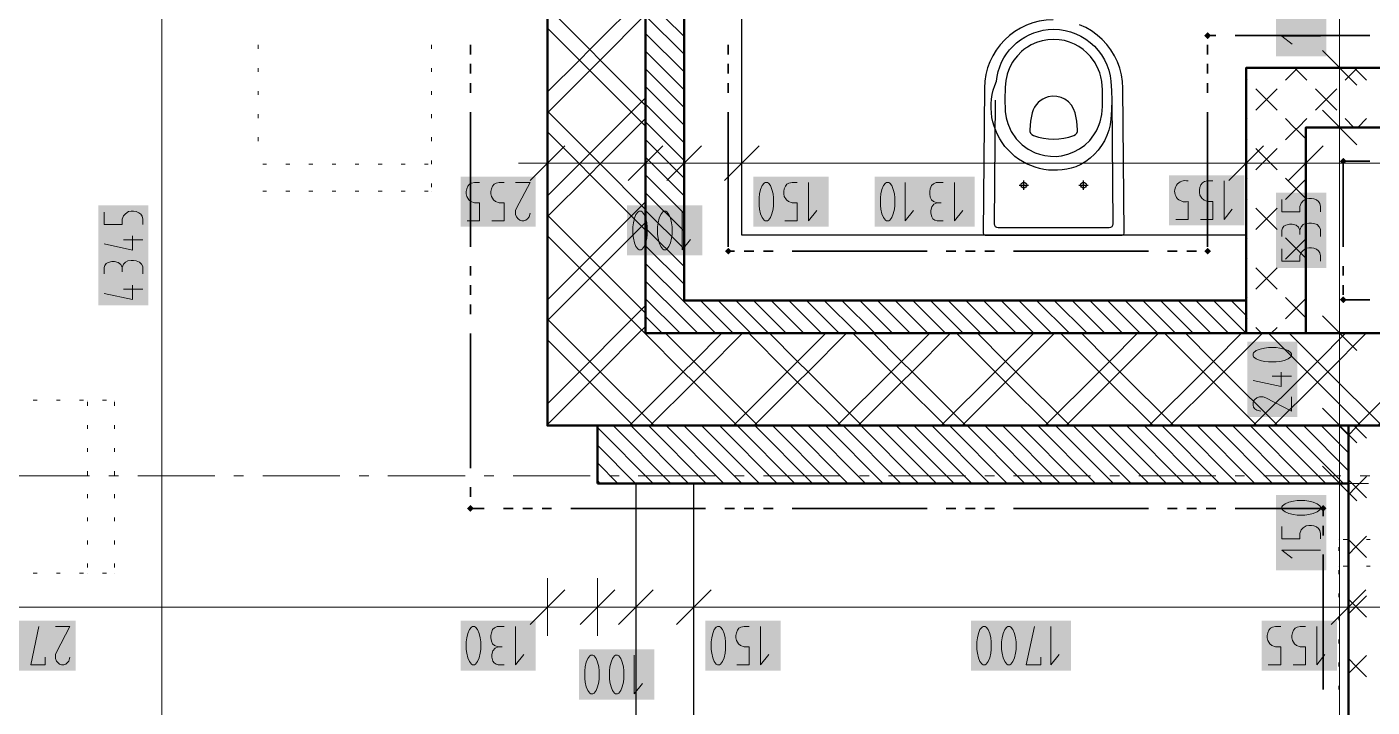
# Model space of a CAD drawing. Header units: millimetres. Extents: x 0 to 594, y 0 to 420.
# Drawn here: x 83.68 to 119.49, y 238.92 to 257.04 of the extents above; entities that cross this region are included whole.
import ezdxf

# ---------------------------------------------------------------- set-up
doc = ezdxf.new("R2010")
doc.units = ezdxf.units.MM
doc.header["$LTSCALE"] = 8
for name, color, linetype in [('PDF_Instalacni prizdivka do 1m', 7, 'Continuous'), ('PDF_Koty delkove', 7, 'Continuous'), ('PDF_Nabytek', 7, 'Continuous'), ('PDF_Osy hlavni', 7, 'Continuous'), ('PDF_Pozarni useky', 7, 'Continuous'), ('PDF_Pricky CP', 7, 'Continuous'), ('PDF_Pricky sadrokarton', 7, 'Continuous'), ('PDF_Sanita', 7, 'Continuous'), ('PDF_Steny akusticke', 7, 'Continuous')]:
    doc.layers.add(name, color=color, linetype=linetype)

msp = doc.modelspace()

# ---------------------------------------------------------------- linework, layer by layer
at = {"layer": 'PDF_Instalacni prizdivka do 1m', "lineweight": 25}
for points in [[(102.712, 251.49), (102.712, 274.501), (101.175, 274.501), (101.175, 251.49)], [(101.175, 251.49), (101.175, 249.747), (116.14, 249.747), (116.14, 251.49), (102.712, 251.49)]]:
    msp.add_lwpolyline(points, dxfattribs=at)
msp.add_lwpolyline([(99.893, 244.878), (99.893, 221.662), (101.431, 221.662), (101.431, 244.878)], close=True, dxfattribs=at)
at = {"layer": 'PDF_Koty delkove', "lineweight": 18}
for points in [[(87.275, 149.093), (87.275, 159.435), (87.275, 191.374), (87.275, 192.86), (87.275, 204.494), (87.275, 205.621), (87.275, 227.197), (87.275, 228.684), (87.275, 273.219), (87.275, 275.833), (87.275, 277.217), (87.275, 346.455), (87.275, 350.35)], [(118.628, 221.662), (118.628, 244.878), (118.628, 246.416), (118.628, 248.876), (118.628, 254.36), (118.628, 255.948), (118.628, 274.501)], [(118.116, 256.793), (117.091, 256.793)], [(117.091, 256.793), (117.363, 256.575)], [(119.089, 255.487), (118.167, 256.41)], [(119.397, 255.948), (118.628, 255.948), (117.859, 255.948)], [(119.089, 253.898), (118.167, 254.821)], [(119.397, 254.36), (118.628, 254.36), (117.859, 254.36)], [(97.536, 254.176), (97.536, 253.408), (97.536, 252.639)], [(100.15, 254.176), (100.15, 253.408), (100.15, 252.639)], [(101.175, 254.176), (101.175, 253.408), (101.175, 252.639)], [(102.712, 254.176), (102.712, 253.408), (102.712, 252.639)], [(116.14, 254.176), (116.14, 253.408), (116.14, 252.639)], [(117.728, 254.176), (117.728, 253.408), (117.728, 252.639)], [(97.997, 253.869), (97.075, 252.946)], [(100.611, 253.869), (99.688, 252.946)], [(101.636, 253.869), (100.713, 252.946)], [(103.173, 253.869), (102.251, 252.946)], [(116.601, 253.869), (115.678, 252.946)], [(118.189, 253.869), (117.267, 252.946)], [(97.536, 253.408), (96.767, 253.408)], [(105.758, 253.408), (102.712, 253.408), (101.175, 253.408), (100.15, 253.408), (97.536, 253.408)], [(128.183, 253.408), (125.979, 253.408), (125.101, 253.408), (119.779, 253.408), (117.728, 253.408), (116.14, 253.408), (115.431, 253.408), (114.576, 253.408), (111.642, 253.408), (105.758, 253.408)], [(95.404, 251.87), (95.733, 251.87), (95.733, 252.348), (95.596, 252.348), (95.5, 252.383), (95.445, 252.434), (95.391, 252.519), (95.377, 252.587), (95.377, 252.655), (95.391, 252.724), (95.418, 252.792), (95.459, 252.843), (95.513, 252.878), (95.596, 252.895), (95.733, 252.895)], [(96.061, 251.87), (96.39, 251.87), (96.39, 252.348), (96.253, 252.348), (96.157, 252.383), (96.102, 252.434), (96.048, 252.519), (96.034, 252.587), (96.034, 252.655), (96.048, 252.724), (96.075, 252.792), (96.116, 252.843), (96.17, 252.878), (96.253, 252.895), (96.39, 252.895)], [(96.691, 252.895), (97.075, 252.895), (96.718, 252.212), (96.691, 252.143), (96.691, 252.04), (96.718, 251.973), (96.759, 251.922), (96.8, 251.887), (96.855, 251.87), (96.91, 251.87), (96.965, 251.887), (97.006, 251.922), (97.047, 251.973), (97.075, 252.074)], [(103.857, 251.87), (104.186, 251.87), (104.186, 252.348), (104.049, 252.348), (103.953, 252.383), (103.898, 252.434), (103.844, 252.519), (103.83, 252.587), (103.83, 252.655), (103.844, 252.724), (103.871, 252.792), (103.912, 252.843), (103.967, 252.878), (104.049, 252.895), (104.186, 252.895)], [(104.487, 252.895), (104.487, 251.87), (104.706, 252.143)], [(106.773, 252.587), (106.745, 252.707), (106.704, 252.809), (106.65, 252.878), (106.622, 252.895), (106.568, 252.895), (106.54, 252.878), (106.485, 252.809), (106.444, 252.707), (106.417, 252.587), (106.403, 252.484)], [(107.06, 252.895), (107.06, 251.87), (107.279, 252.143)], [(108.073, 252.895), (107.882, 252.895), (107.814, 252.86), (107.759, 252.809), (107.731, 252.724), (107.717, 252.655), (107.717, 252.587), (107.731, 252.502), (107.759, 252.434), (107.814, 252.383), (107.909, 252.348)], [(108.375, 252.895), (108.375, 251.87), (108.593, 252.143)], [(114.922, 251.907), (115.251, 251.907), (115.251, 252.384), (115.113, 252.384), (115.018, 252.419), (114.963, 252.47), (114.909, 252.555), (114.895, 252.623), (114.895, 252.692), (114.909, 252.76), (114.936, 252.828), (114.977, 252.879), (115.031, 252.914), (115.113, 252.932), (115.251, 252.932)], [(115.552, 252.932), (115.552, 251.907), (115.77, 252.179)], [(106.403, 252.484), (106.403, 252.279), (106.417, 252.178), (106.444, 252.058), (106.485, 251.955), (106.54, 251.887), (106.568, 251.87), (106.622, 251.87), (106.65, 251.887), (106.704, 251.955), (106.745, 252.058), (106.773, 252.178), (106.787, 252.279), (106.787, 252.484), (106.773, 252.587)], [(85.737, 252.102), (85.737, 251.773), (86.215, 251.773), (86.215, 251.911), (86.25, 252.006), (86.301, 252.061), (86.386, 252.115), (86.454, 252.129), (86.522, 252.129), (86.591, 252.115), (86.659, 252.088), (86.71, 252.047), (86.745, 251.993), (86.762, 251.911), (86.762, 251.773)], [(101.127, 252.126), (101.127, 251.101), (101.346, 251.374)], [(108.073, 251.87), (107.909, 251.87), (107.854, 251.887), (107.8, 251.922), (107.772, 251.973), (107.745, 252.074), (107.745, 252.143), (107.772, 252.245), (107.827, 252.314), (107.909, 252.348), (108.018, 252.348)], [(117.091, 252.44), (117.091, 252.111), (117.568, 252.111), (117.568, 252.248), (117.603, 252.344), (117.654, 252.399), (117.739, 252.453), (117.807, 252.467), (117.876, 252.467), (117.944, 252.453), (118.012, 252.426), (118.063, 252.385), (118.098, 252.33), (118.116, 252.248), (118.116, 252.111)], [(117.091, 251.454), (117.091, 251.618), (117.107, 251.673), (117.142, 251.728), (117.193, 251.755), (117.295, 251.783), (117.363, 251.783), (117.466, 251.755), (117.534, 251.7), (117.568, 251.618), (117.568, 251.509)], [(118.116, 251.454), (118.116, 251.645), (118.081, 251.714), (118.029, 251.769), (117.944, 251.796), (117.876, 251.81), (117.807, 251.81), (117.722, 251.796), (117.654, 251.769), (117.603, 251.714), (117.568, 251.618)], [(86.489, 251.472), (86.489, 251.088), (85.737, 251.254)], [(86.762, 251.363), (86.25, 251.363)], [(117.091, 251.126), (117.091, 250.797), (117.568, 250.797), (117.568, 250.934), (117.603, 251.029), (117.654, 251.084), (117.739, 251.139), (117.807, 251.153), (117.876, 251.153), (117.944, 251.139), (118.012, 251.112), (118.063, 251.071), (118.098, 251.016), (118.116, 250.934), (118.116, 250.797)], [(85.737, 250.459), (85.737, 250.624), (85.754, 250.679), (85.788, 250.733), (85.84, 250.761)], [(85.84, 250.761), (85.941, 250.788), (86.01, 250.788), (86.112, 250.761), (86.181, 250.706), (86.215, 250.624), (86.215, 250.514)], [(86.762, 250.459), (86.762, 250.651), (86.727, 250.719), (86.676, 250.774), (86.591, 250.801), (86.522, 250.815), (86.454, 250.815), (86.369, 250.801), (86.301, 250.774), (86.25, 250.719), (86.215, 250.624)], [(86.489, 250.158), (86.489, 249.774), (85.737, 249.939)], [(86.762, 250.049), (86.25, 250.049)], [(119.089, 248.415), (118.167, 249.337)], [(119.397, 248.876), (118.628, 248.876), (117.859, 248.876)], [(116.936, 248.495), (116.731, 248.495), (116.629, 248.481), (116.509, 248.454), (116.407, 248.413), (116.338, 248.359), (116.322, 248.331), (116.322, 248.276), (116.338, 248.249), (116.407, 248.194), (116.509, 248.153), (116.629, 248.125), (116.731, 248.111), (116.936, 248.111), (117.038, 248.125), (117.158, 248.153), (117.261, 248.194), (117.329, 248.249), (117.347, 248.276), (117.347, 248.331), (117.329, 248.359), (117.261, 248.413), (117.158, 248.454), (117.038, 248.481)], [(117.038, 248.481), (116.936, 248.495)], [(117.073, 247.838), (117.073, 247.454), (116.322, 247.619)], [(117.347, 247.729), (116.834, 247.729)], [(117.347, 247.181), (117.347, 246.797), (116.663, 247.154), (116.594, 247.181), (116.492, 247.181), (116.424, 247.154), (116.373, 247.113), (116.338, 247.072), (116.322, 247.017), (116.322, 246.962), (116.338, 246.907), (116.373, 246.866), (116.424, 246.825), (116.526, 246.797)], [(119.089, 245.955), (118.167, 246.877)], [(119.397, 246.416), (118.628, 246.416), (117.859, 246.416)], [(119.089, 244.417), (118.167, 245.34)], [(119.397, 244.878), (118.628, 244.878), (117.859, 244.878)], [(117.704, 244.418), (117.5, 244.418), (117.398, 244.404), (117.278, 244.376), (117.176, 244.335), (117.107, 244.281), (117.091, 244.253), (117.091, 244.199), (117.107, 244.171), (117.176, 244.117), (117.278, 244.076), (117.398, 244.048), (117.5, 244.034), (117.704, 244.034)], [(117.704, 244.034), (117.807, 244.048), (117.927, 244.076), (118.029, 244.117), (118.098, 244.171), (118.116, 244.199), (118.116, 244.253), (118.098, 244.281), (118.029, 244.335), (117.927, 244.376), (117.807, 244.404), (117.704, 244.418)], [(117.091, 243.733), (117.091, 243.405), (117.568, 243.405), (117.568, 243.542), (117.603, 243.637), (117.654, 243.692), (117.739, 243.747), (117.807, 243.76), (117.876, 243.76), (117.944, 243.747), (118.012, 243.719), (118.063, 243.678), (118.098, 243.624), (118.116, 243.542), (118.116, 243.405)], [(118.116, 243.103), (117.091, 243.103), (117.363, 242.885)], [(97.536, 242.35), (97.536, 241.581), (97.536, 240.813)], [(98.868, 242.35), (98.868, 241.581), (98.868, 240.813)], [(99.893, 242.35), (99.893, 241.581), (99.893, 240.813)], [(101.436, 242.35), (101.436, 241.581), (101.436, 240.813)], [(118.861, 242.35), (118.861, 241.581), (118.861, 240.813)], [(97.997, 242.043), (97.075, 241.12)], [(99.33, 242.043), (98.407, 241.12)], [(100.355, 242.043), (99.432, 241.12)], [(101.897, 242.043), (100.975, 241.12)], [(119.322, 242.043), (118.4, 241.12)], [(128.081, 241.581), (125.979, 241.581), (125.923, 241.581), (121.563, 241.581), (120.45, 241.581), (118.861, 241.581), (116.117, 241.581), (113.911, 241.581), (110.165, 241.581), (105.146, 241.581), (101.436, 241.581), (99.893, 241.581), (98.868, 241.581), (97.536, 241.581), (95.715, 241.581), (69.759, 241.581)], [(84.167, 240.248), (84.167, 240.044), (83.784, 240.044), (84.002, 241.069)], [(84.441, 241.069), (84.825, 241.069), (84.468, 240.385), (84.441, 240.317), (84.441, 240.214), (84.468, 240.146), (84.509, 240.095), (84.55, 240.06), (84.605, 240.044), (84.659, 240.044), (84.714, 240.06)], [(96.39, 241.069), (96.198, 241.069), (96.13, 241.034), (96.075, 240.983), (96.048, 240.898), (96.034, 240.829), (96.034, 240.76), (96.048, 240.675), (96.075, 240.608), (96.13, 240.556), (96.225, 240.522)], [(96.691, 241.069), (96.691, 240.044), (96.91, 240.317)], [(102.581, 240.044), (102.91, 240.044), (102.91, 240.522), (102.772, 240.522), (102.677, 240.556), (102.622, 240.608), (102.568, 240.693), (102.554, 240.76), (102.554, 240.829), (102.568, 240.898), (102.595, 240.965), (102.636, 241.017), (102.69, 241.051), (102.772, 241.069), (102.91, 241.069)], [(103.211, 241.069), (103.211, 240.044), (103.43, 240.317)], [(108.971, 240.658), (108.971, 240.453), (108.985, 240.351), (109.012, 240.231), (109.053, 240.129), (109.107, 240.06), (109.135, 240.044), (109.189, 240.044), (109.217, 240.06), (109.272, 240.129), (109.313, 240.231), (109.341, 240.351), (109.354, 240.453), (109.354, 240.658), (109.341, 240.76), (109.313, 240.88), (109.272, 240.983), (109.217, 241.051), (109.189, 241.069), (109.135, 241.069), (109.107, 241.051)], [(109.107, 241.051), (109.053, 240.983), (109.012, 240.88), (108.985, 240.76), (108.971, 240.658)], [(110.669, 240.248), (110.669, 240.044), (110.285, 240.044), (110.503, 241.069)], [(110.942, 241.069), (110.942, 240.044), (111.161, 240.317)], [(116.729, 240.044), (117.058, 240.044), (117.058, 240.522), (116.92, 240.522), (116.825, 240.556), (116.77, 240.608), (116.716, 240.693), (116.702, 240.76), (116.702, 240.829), (116.716, 240.898), (116.743, 240.965), (116.784, 241.017), (116.838, 241.051), (116.92, 241.069)], [(116.92, 241.069), (117.058, 241.069)], [(117.386, 240.044), (117.715, 240.044), (117.715, 240.522), (117.577, 240.522), (117.482, 240.556), (117.427, 240.608), (117.373, 240.693), (117.359, 240.76), (117.359, 240.829), (117.373, 240.898), (117.4, 240.965), (117.441, 241.017), (117.495, 241.051), (117.577, 241.069), (117.715, 241.069)], [(118.016, 241.069), (118.016, 240.044), (118.234, 240.317)], [(96.088, 240.146), (96.061, 240.248), (96.061, 240.317), (96.088, 240.419), (96.143, 240.488), (96.225, 240.522), (96.335, 240.522)], [(99.271, 239.36), (99.325, 239.292), (99.353, 239.275), (99.407, 239.275), (99.435, 239.292), (99.49, 239.36), (99.531, 239.463), (99.559, 239.583), (99.573, 239.684), (99.573, 239.889), (99.559, 239.992), (99.531, 240.112), (99.49, 240.214), (99.435, 240.283), (99.407, 240.3), (99.353, 240.3), (99.325, 240.283), (99.271, 240.214), (99.23, 240.112), (99.203, 239.992), (99.189, 239.889)], [(99.846, 240.3), (99.846, 239.275), (100.065, 239.548)], [(84.714, 240.06), (84.756, 240.095), (84.797, 240.146), (84.825, 240.248)], [(96.39, 240.044), (96.225, 240.044), (96.17, 240.06), (96.116, 240.095), (96.088, 240.146)], [(99.189, 239.889), (99.189, 239.684), (99.203, 239.583), (99.23, 239.463), (99.271, 239.36)]]:
    msp.add_lwpolyline(points, dxfattribs=at)
for points in [[(103.173, 252.484), (103.173, 252.279), (103.187, 252.178), (103.214, 252.058), (103.255, 251.955), (103.309, 251.887), (103.337, 251.87), (103.392, 251.87), (103.419, 251.887), (103.474, 251.955), (103.515, 252.058), (103.543, 252.178), (103.557, 252.279), (103.557, 252.484), (103.543, 252.587), (103.515, 252.707), (103.474, 252.809), (103.419, 252.878), (103.392, 252.895), (103.337, 252.895), (103.309, 252.878), (103.255, 252.809), (103.214, 252.707), (103.187, 252.587)], [(99.813, 251.715), (99.813, 251.51), (99.827, 251.409), (99.854, 251.289), (99.895, 251.187), (99.95, 251.118), (99.977, 251.101), (100.032, 251.101), (100.06, 251.118), (100.114, 251.187), (100.155, 251.289), (100.183, 251.409), (100.197, 251.51), (100.197, 251.715), (100.183, 251.818), (100.155, 251.938), (100.114, 252.04), (100.06, 252.109), (100.032, 252.126), (99.977, 252.126), (99.95, 252.109), (99.895, 252.04), (99.854, 251.938), (99.827, 251.818)], [(100.47, 251.715), (100.47, 251.51), (100.484, 251.409), (100.511, 251.289), (100.552, 251.187), (100.607, 251.118), (100.635, 251.101), (100.689, 251.101), (100.717, 251.118), (100.771, 251.187), (100.812, 251.289), (100.84, 251.409), (100.854, 251.51), (100.854, 251.715), (100.84, 251.818), (100.812, 251.938), (100.771, 252.04), (100.717, 252.109), (100.689, 252.126), (100.635, 252.126), (100.607, 252.109), (100.552, 252.04), (100.511, 251.938), (100.484, 251.818)], [(95.377, 240.658), (95.377, 240.453), (95.391, 240.351), (95.418, 240.231), (95.459, 240.129), (95.513, 240.06), (95.541, 240.044), (95.596, 240.044), (95.623, 240.06), (95.678, 240.129), (95.719, 240.231), (95.747, 240.351), (95.761, 240.453), (95.761, 240.658), (95.747, 240.76), (95.719, 240.88), (95.678, 240.983), (95.623, 241.051), (95.596, 241.069), (95.541, 241.069), (95.513, 241.051), (95.459, 240.983), (95.418, 240.88), (95.391, 240.76)], [(101.897, 240.658), (101.897, 240.453), (101.911, 240.351), (101.938, 240.231), (101.979, 240.129), (102.033, 240.06), (102.061, 240.044), (102.115, 240.044), (102.143, 240.06), (102.198, 240.129), (102.239, 240.231), (102.267, 240.351), (102.281, 240.453), (102.281, 240.658), (102.267, 240.76), (102.239, 240.88), (102.198, 240.983), (102.143, 241.051), (102.115, 241.069), (102.061, 241.069), (102.033, 241.051), (101.979, 240.983), (101.938, 240.88), (101.911, 240.76)], [(109.628, 240.658), (109.628, 240.453), (109.642, 240.351), (109.669, 240.231), (109.71, 240.129), (109.764, 240.06), (109.792, 240.044), (109.846, 240.044), (109.874, 240.06), (109.929, 240.129), (109.97, 240.231), (109.998, 240.351), (110.012, 240.453), (110.012, 240.658), (109.998, 240.76), (109.97, 240.88), (109.929, 240.983), (109.874, 241.051), (109.846, 241.069), (109.792, 241.069), (109.764, 241.051), (109.71, 240.983), (109.669, 240.88), (109.642, 240.76)], [(98.532, 239.889), (98.532, 239.684), (98.546, 239.583), (98.573, 239.463), (98.614, 239.36), (98.668, 239.292), (98.696, 239.275), (98.75, 239.275), (98.778, 239.292), (98.833, 239.36), (98.874, 239.463), (98.902, 239.583), (98.916, 239.684), (98.916, 239.889), (98.902, 239.992), (98.874, 240.112), (98.833, 240.214), (98.778, 240.283), (98.75, 240.3), (98.696, 240.3), (98.668, 240.283), (98.614, 240.214), (98.573, 240.112), (98.546, 239.992)]]:
    msp.add_lwpolyline(points, close=True, dxfattribs=at)
msp.add_lwpolyline([(114.265, 251.907), (114.593, 251.907), (114.593, 252.384, -1.30692), (114.593, 252.932)], format="xyb", dxfattribs=at)
at = {"layer": 'PDF_Koty delkove', "color": 7, "lineweight": 18, "true_color": 0xffffff, "transparency": 33554559}
for points in [[(118.269, 256.256), (118.269, 258.261), (116.937, 256.256), (116.937, 258.261)], [(97.228, 253.049), (95.224, 253.049), (97.228, 251.716), (95.224, 251.716)], [(105.025, 253.049), (103.02, 253.049), (105.025, 251.716), (103.02, 251.716)], [(108.912, 253.049), (106.25, 253.049), (108.912, 251.716), (106.25, 251.716)], [(116.089, 253.085), (114.084, 253.085), (116.089, 251.753), (114.084, 251.753)], [(118.269, 250.615), (118.269, 252.62), (116.937, 250.615), (116.937, 252.62)], [(86.916, 249.621), (86.916, 252.282), (85.583, 249.621), (85.583, 252.282)], [(101.665, 252.28), (99.66, 252.28), (101.665, 250.948), (99.66, 250.948)], [(117.501, 246.644), (117.501, 248.648), (116.168, 246.644), (116.168, 248.648)], [(118.269, 242.566), (118.269, 244.571), (116.937, 242.566), (116.937, 244.571)], [(84.978, 241.223), (82.316, 241.223), (84.978, 239.89), (82.316, 239.89)], [(97.228, 241.223), (95.224, 241.223), (97.228, 239.89), (95.224, 239.89)], [(103.748, 241.223), (101.743, 241.223), (103.748, 239.89), (101.743, 239.89)], [(111.479, 241.223), (108.817, 241.223), (111.479, 239.89), (108.817, 239.89)], [(118.553, 241.223), (116.548, 241.223), (118.553, 239.89), (116.548, 239.89)], [(100.383, 240.454), (98.379, 240.454), (100.383, 239.121), (98.379, 239.121)]]:
    msp.add_solid(points, dxfattribs=at)
at = {"layer": 'PDF_Nabytek', "lineweight": 13}
for points in [[(89.84, 256.453), (89.84, 256.556)], [(94.453, 256.453), (94.453, 256.556)], [(89.84, 255.838), (89.84, 255.941)], [(94.453, 255.838), (94.453, 255.941)], [(89.84, 255.223), (89.84, 255.326)], [(94.453, 255.223), (94.453, 255.326)], [(89.84, 254.608), (89.84, 254.711)], [(94.453, 254.608), (94.453, 254.711)], [(89.84, 253.993), (89.84, 254.096)], [(94.453, 253.993), (94.453, 254.096)], [(90.061, 253.381), (89.958, 253.381)], [(90.676, 253.381), (90.573, 253.381)], [(91.291, 253.381), (91.188, 253.381)], [(91.906, 253.381), (91.803, 253.381)], [(92.521, 253.381), (92.418, 253.381)], [(93.136, 253.381), (93.033, 253.381)], [(93.751, 253.381), (93.648, 253.381)], [(94.366, 253.381), (94.263, 253.381)], [(94.453, 253.378), (94.453, 253.481)], [(94.453, 253.381), (94.453, 253.381)], [(94.453, 252.763), (94.453, 252.866)], [(90.061, 252.663), (89.958, 252.663)], [(90.676, 252.663), (90.573, 252.663)], [(91.291, 252.663), (91.188, 252.663)], [(91.906, 252.663), (91.803, 252.663)], [(92.521, 252.663), (92.418, 252.663)], [(93.136, 252.663), (93.033, 252.663)], [(93.751, 252.663), (93.648, 252.663)], [(94.366, 252.663), (94.263, 252.663)], [(94.453, 252.663), (94.453, 252.663)], [(94.453, 252.663), (94.453, 252.663)], [(83.851, 247.095), (83.953, 247.095)], [(84.466, 247.095), (84.568, 247.095)], [(85.081, 247.095), (85.183, 247.095)], [(85.297, 247.095), (85.297, 247.095)], [(85.297, 247.046), (85.297, 246.944)], [(85.696, 247.095), (85.798, 247.095)], [(86.014, 247.095), (86.014, 247.095)], [(86.014, 247.095), (86.014, 247.095)], [(86.014, 247.046), (86.014, 246.944)], [(85.297, 246.431), (85.297, 246.329)], [(86.014, 246.431), (86.014, 246.329)], [(85.297, 245.816), (85.297, 245.714)], [(86.014, 245.816), (86.014, 245.714)], [(85.297, 245.201), (85.297, 245.099)], [(86.014, 245.201), (86.014, 245.099)], [(85.297, 244.586), (85.297, 244.484)], [(86.014, 244.586), (86.014, 244.484)], [(85.297, 243.971), (85.297, 243.869)], [(86.014, 243.971), (86.014, 243.869)], [(85.297, 243.356), (85.297, 243.254)], [(86.014, 243.356), (86.014, 243.254)], [(118.608, 243.387), (118.608, 243.387)], [(118.608, 243.387), (118.608, 243.387)], [(118.608, 243.077), (118.608, 243.179)], [(118.828, 243.387), (118.725, 243.387)], [(119.443, 243.387), (119.34, 243.387)], [(83.851, 242.483), (83.953, 242.483)], [(84.466, 242.483), (84.568, 242.483)], [(85.081, 242.483), (85.183, 242.483)], [(85.297, 242.741), (85.297, 242.639)], [(85.297, 242.483), (85.297, 242.483)], [(85.696, 242.483), (85.798, 242.483)], [(86.014, 242.741), (86.014, 242.639)], [(86.014, 242.483), (86.014, 242.483)], [(86.014, 242.483), (86.014, 242.483)], [(118.608, 242.669), (118.608, 242.669)], [(118.608, 242.462), (118.608, 242.564)], [(118.828, 242.669), (118.725, 242.669)], [(119.443, 242.669), (119.34, 242.669)], [(118.608, 241.847), (118.608, 241.949)], [(118.608, 241.232), (118.608, 241.334)], [(118.608, 240.617), (118.608, 240.719)], [(118.608, 240.002), (118.608, 240.104)], [(118.608, 239.387), (118.608, 239.489)]]:
    msp.add_lwpolyline(points, dxfattribs=at)
at = {"layer": 'PDF_Osy hlavni', "lineweight": 18}
for points in [[(85.349, 245.083), (83.299, 245.083)], [(86.118, 245.083), (85.862, 245.083)], [(88.681, 245.083), (86.631, 245.083)], [(89.449, 245.083), (89.193, 245.083)], [(92.012, 245.083), (89.962, 245.083)], [(92.781, 245.083), (92.524, 245.083)], [(95.343, 245.083), (93.293, 245.083)], [(96.112, 245.083), (95.856, 245.083)], [(98.674, 245.083), (96.624, 245.083)], [(99.443, 245.083), (99.187, 245.083)], [(102.006, 245.083), (99.956, 245.083)], [(102.774, 245.083), (102.518, 245.083)], [(105.337, 245.083), (103.287, 245.083)], [(106.106, 245.083), (105.849, 245.083)], [(108.668, 245.083), (106.618, 245.083)], [(109.437, 245.083), (109.181, 245.083)], [(111.999, 245.083), (109.949, 245.083)], [(112.768, 245.083), (112.512, 245.083)], [(115.33, 245.083), (113.28, 245.083)], [(116.099, 245.083), (115.843, 245.083)], [(118.662, 245.083), (116.612, 245.083)], [(119.43, 245.083), (119.174, 245.083)]]:
    msp.add_lwpolyline(points, dxfattribs=at)
at = {"layer": 'PDF_Pozarni useky', "lineweight": 35}
for points in [[(115.33, 256.803), (115.114, 256.803)], [(119.43, 256.803), (115.843, 256.803)], [(95.486, 256.305), (95.486, 256.561)], [(102.353, 256.305), (102.353, 256.561)], [(115.114, 256.305), (115.114, 256.561)], [(95.486, 255.792), (95.486, 256.048)], [(102.353, 255.792), (102.353, 256.048)], [(115.114, 255.792), (115.114, 256.048)], [(95.486, 255.28), (95.486, 255.536)], [(102.353, 255.28), (102.353, 255.536)], [(115.114, 255.28), (115.114, 255.536)], [(95.486, 251.18), (95.486, 254.767)], [(102.353, 251.18), (102.353, 254.767)], [(115.114, 251.18), (115.114, 254.767)], [(119.43, 253.458), (118.724, 253.458)], [(118.724, 251.18), (118.724, 253.458)], [(102.518, 251.063), (102.353, 251.063)], [(103.031, 251.063), (102.774, 251.063)], [(103.543, 251.063), (103.287, 251.063)], [(107.643, 251.063), (104.056, 251.063)], [(108.412, 251.063), (108.156, 251.063)], [(108.924, 251.063), (108.668, 251.063)], [(109.437, 251.063), (109.181, 251.063)], [(113.537, 251.063), (109.949, 251.063)], [(114.305, 251.063), (114.049, 251.063)], [(114.818, 251.063), (114.562, 251.063)], [(115.114, 251.063), (115.074, 251.063)], [(95.486, 250.411), (95.486, 250.667)], [(118.724, 250.411), (118.724, 250.667)], [(95.486, 249.899), (95.486, 250.155)], [(118.724, 249.899), (118.724, 250.155)], [(95.486, 249.386), (95.486, 249.642)], [(119.43, 249.768), (118.724, 249.768)], [(95.486, 245.286), (95.486, 248.874)], [(95.486, 244.517), (95.486, 244.774)], [(95.486, 244.212), (95.486, 244.261)], [(95.856, 244.212), (95.486, 244.212)], [(96.624, 244.212), (96.368, 244.212)], [(97.137, 244.212), (96.881, 244.212)], [(97.649, 244.212), (97.393, 244.212)], [(101.749, 244.212), (98.162, 244.212)], [(102.518, 244.212), (102.262, 244.212)], [(103.031, 244.212), (102.774, 244.212)], [(103.543, 244.212), (103.287, 244.212)], [(107.643, 244.212), (104.056, 244.212)], [(108.412, 244.212), (108.156, 244.212)], [(108.924, 244.212), (108.668, 244.212)], [(109.437, 244.212), (109.181, 244.212)], [(113.537, 244.212), (109.949, 244.212)], [(114.305, 244.212), (114.049, 244.212)], [(114.818, 244.212), (114.562, 244.212)], [(115.33, 244.212), (115.074, 244.212)], [(118.188, 244.005), (118.188, 244.212), (115.843, 244.212)], [(118.188, 243.492), (118.188, 243.749)], [(118.188, 239.392), (118.188, 242.98)]]:
    msp.add_lwpolyline(points, dxfattribs=at)
at = {"layer": 'PDF_Pozarni useky', "lineweight": 35, "transparency": 33554559}
for points in [[(115.114, 256.713), (115.024, 256.803), (115.203, 256.803), (115.114, 256.893)], [(115.203, 256.803), (115.114, 256.713), (115.114, 256.893), (115.024, 256.803)], [(118.814, 253.458), (118.724, 253.369), (118.724, 253.548), (118.634, 253.458)], [(118.724, 253.369), (118.634, 253.458), (118.814, 253.458), (118.724, 253.548)], [(102.443, 251.063), (102.353, 250.973), (102.353, 251.153), (102.264, 251.063)], [(102.353, 250.973), (102.264, 251.063), (102.443, 251.063), (102.353, 251.153)], [(115.114, 250.973), (115.024, 251.063), (115.203, 251.063), (115.114, 251.153)], [(115.203, 251.063), (115.114, 250.973), (115.114, 251.153), (115.024, 251.063)], [(118.724, 249.679), (118.634, 249.768), (118.814, 249.768), (118.724, 249.858)], [(118.814, 249.768), (118.724, 249.679), (118.724, 249.858), (118.634, 249.768)], [(95.576, 244.212), (95.486, 244.123), (95.486, 244.302), (95.396, 244.212)], [(95.486, 244.123), (95.396, 244.212), (95.576, 244.212), (95.486, 244.302)], [(118.188, 244.123), (118.098, 244.212), (118.278, 244.212), (118.188, 244.302)], [(118.278, 244.212), (118.188, 244.123), (118.188, 244.302), (118.098, 244.212)]]:
    msp.add_solid(points, dxfattribs=at)
at = {"layer": 'PDF_Pricky CP', "lineweight": 50}
for points in [[(116.14, 254.36), (116.14, 248.876), (117.728, 248.876), (117.728, 254.36), (125.979, 254.36), (125.979, 255.795), (127.056, 255.795), (127.056, 255.948), (116.14, 255.948), (116.14, 254.36)], [(120.45, 238.216), (120.45, 246.416), (118.861, 246.416), (118.861, 236.627), (120.45, 236.627)]]:
    msp.add_lwpolyline(points, dxfattribs=at)
at = {"layer": 'PDF_Pricky CP', "lineweight": 9}
for points in [[(117.472, 255.897), (117.188, 255.613)], [(117.756, 255.613), (117.472, 255.897), (117.421, 255.948)], [(117.472, 255.897), (117.523, 255.948)], [(118.776, 255.613), (119.061, 255.897), (119.112, 255.948)], [(119.345, 255.613), (119.061, 255.897), (119.009, 255.948)], [(116.168, 255.613), (116.14, 255.641)], [(116.962, 254.818), (116.393, 255.387)], [(116.962, 255.387), (116.393, 254.818)], [(118.551, 254.818), (117.982, 255.387)], [(118.551, 255.387), (117.982, 254.818)], [(116.14, 254.565), (116.168, 254.593)], [(117.421, 254.36), (117.188, 254.593)], [(117.188, 254.024), (117.472, 254.308), (117.523, 254.36)], [(117.728, 254.052), (117.472, 254.308), (117.421, 254.36)], [(117.523, 254.36), (117.756, 254.593)], [(119.009, 254.36), (118.776, 254.593)], [(119.112, 254.36), (119.345, 254.593)], [(116.168, 254.024), (116.14, 254.052)], [(116.962, 253.23), (116.393, 253.798)], [(116.962, 253.798), (116.393, 253.23)], [(116.14, 252.976), (116.168, 253.004)], [(117.728, 252.463), (117.472, 252.72), (117.188, 253.004)], [(117.188, 252.435), (117.472, 252.72), (117.728, 252.976)], [(116.168, 252.435), (116.14, 252.463)], [(116.962, 251.641), (116.393, 252.21)], [(116.962, 252.21), (116.393, 251.641)], [(116.14, 251.387), (116.168, 251.415)], [(117.728, 250.875), (117.472, 251.131), (117.188, 251.415)], [(117.188, 250.847), (117.472, 251.131), (117.728, 251.387)], [(116.168, 250.847), (116.14, 250.875)], [(116.962, 250.052), (116.393, 250.621)], [(116.962, 250.621), (116.393, 250.052)], [(116.14, 249.798), (116.168, 249.827)], [(117.728, 249.286), (117.472, 249.542), (117.188, 249.827)], [(117.188, 249.258), (117.472, 249.542), (117.728, 249.798)], [(116.168, 249.258), (116.14, 249.286)], [(116.55, 248.876), (116.393, 249.032)], [(116.962, 249.032), (116.806, 248.876)], [(118.861, 246.165), (119.061, 246.365), (119.112, 246.416)], [(119.345, 246.08), (119.061, 246.365), (119.009, 246.416)], [(119.061, 244.776), (118.861, 244.976)], [(119.345, 244.492), (119.061, 244.776), (119.345, 245.06)], [(119.061, 244.776), (118.861, 244.576)], [(118.861, 242.987), (119.061, 243.187), (119.345, 243.472)], [(119.345, 242.903), (119.061, 243.187), (118.861, 243.387)], [(119.061, 241.599), (118.861, 241.798)], [(119.345, 241.314), (119.061, 241.599), (119.345, 241.883)], [(119.061, 241.599), (118.861, 241.399)], [(118.861, 239.81), (119.061, 240.01), (119.345, 240.294)], [(119.345, 239.725), (119.061, 240.01), (118.861, 240.21)]]:
    msp.add_lwpolyline(points, dxfattribs=at)
at = {"layer": 'PDF_Pricky sadrokarton', "lineweight": 50}
msp.add_lwpolyline([(100.15, 274.501), (100.15, 248.876), (101.175, 248.876), (116.14, 248.876), (116.14, 249.747), (101.175, 249.747), (101.175, 251.49), (101.175, 274.501)], close=True, dxfattribs=at)
at = {"layer": 'PDF_Pricky sadrokarton', "lineweight": 9}
for points in [[(101.175, 256.778), (100.15, 257.803)], [(101.175, 256.306), (100.15, 257.331)], [(101.175, 255.835), (100.15, 256.86)], [(101.175, 255.364), (100.15, 256.389)], [(101.175, 254.893), (100.15, 255.918)], [(101.175, 254.422), (100.15, 255.447)], [(101.175, 253.951), (100.15, 254.976)], [(101.175, 253.48), (100.15, 254.505)], [(101.175, 253.009), (100.15, 254.034)], [(101.175, 252.538), (100.15, 253.563)], [(101.175, 252.067), (100.15, 253.092)], [(101.175, 251.595), (100.15, 252.62)], [(101.175, 251.124), (100.15, 252.149)], [(101.175, 250.653), (100.15, 251.678)], [(101.175, 250.182), (100.15, 251.207)], [(101.175, 249.711), (100.15, 250.736)], [(101.539, 248.876), (101.175, 249.24), (100.15, 250.265)], [(101.068, 248.876), (100.15, 249.794)], [(102.01, 248.876), (101.175, 249.711)], [(102.481, 248.876), (101.61, 249.747)], [(102.952, 248.876), (102.081, 249.747)], [(103.423, 248.876), (102.552, 249.747)], [(103.894, 248.876), (103.023, 249.747)], [(104.365, 248.876), (103.494, 249.747)], [(104.836, 248.876), (103.965, 249.747)], [(105.307, 248.876), (104.436, 249.747)], [(105.779, 248.876), (104.907, 249.747)], [(106.25, 248.876), (105.378, 249.747)], [(106.721, 248.876), (105.85, 249.747)], [(107.192, 248.876), (106.321, 249.747)], [(107.663, 248.876), (106.792, 249.747)], [(108.134, 248.876), (107.263, 249.747)], [(108.605, 248.876), (107.734, 249.747)], [(109.076, 248.876), (108.205, 249.747)], [(109.547, 248.876), (108.676, 249.747)], [(110.018, 248.876), (109.147, 249.747)], [(110.49, 248.876), (109.618, 249.747)], [(110.961, 248.876), (110.089, 249.747)], [(111.432, 248.876), (110.561, 249.747)], [(111.903, 248.876), (111.032, 249.747)], [(112.374, 248.876), (111.503, 249.747)], [(112.845, 248.876), (111.974, 249.747)], [(113.316, 248.876), (112.445, 249.747)], [(113.787, 248.876), (112.916, 249.747)], [(114.258, 248.876), (113.387, 249.747)], [(114.73, 248.876), (113.858, 249.747)], [(115.201, 248.876), (114.329, 249.747)], [(115.672, 248.876), (114.801, 249.747)], [(116.14, 248.879), (115.272, 249.747)], [(116.14, 249.35), (115.743, 249.747)], [(100.596, 248.876), (100.15, 249.323)], [(100.825, 244.878), (99.288, 246.416)], [(101.296, 244.878), (99.759, 246.416)], [(101.767, 244.878), (100.23, 246.416)], [(102.238, 244.878), (100.701, 246.416)], [(102.709, 244.878), (101.172, 246.416)], [(103.181, 244.878), (101.643, 246.416)], [(103.652, 244.878), (102.114, 246.416)], [(104.123, 244.878), (102.585, 246.416)], [(104.594, 244.878), (103.056, 246.416)], [(105.065, 244.878), (103.527, 246.416)], [(105.536, 244.878), (103.999, 246.416)], [(106.007, 244.878), (104.47, 246.416)], [(106.478, 244.878), (104.941, 246.416)], [(106.949, 244.878), (105.412, 246.416)], [(107.42, 244.878), (105.883, 246.416)], [(107.892, 244.878), (106.354, 246.416)], [(108.363, 244.878), (106.825, 246.416)], [(108.834, 244.878), (107.296, 246.416)], [(109.305, 244.878), (107.767, 246.416)], [(109.776, 244.878), (108.239, 246.416)], [(110.247, 244.878), (108.71, 246.416)], [(110.718, 244.878), (109.181, 246.416)], [(111.189, 244.878), (109.652, 246.416)], [(111.66, 244.878), (110.123, 246.416)], [(112.132, 244.878), (110.594, 246.416)], [(112.603, 244.878), (111.065, 246.416)], [(113.074, 244.878), (111.536, 246.416)], [(113.545, 244.878), (112.007, 246.416)], [(114.016, 244.878), (112.478, 246.416)], [(114.487, 244.878), (112.95, 246.416)], [(114.958, 244.878), (113.421, 246.416)], [(115.429, 244.878), (113.892, 246.416)], [(115.9, 244.878), (114.363, 246.416)], [(116.372, 244.878), (114.834, 246.416)], [(116.843, 244.878), (115.305, 246.416)], [(117.314, 244.878), (115.776, 246.416)], [(117.785, 244.878), (116.247, 246.416)], [(118.256, 244.878), (116.718, 246.416)], [(118.727, 244.878), (117.19, 246.416)], [(118.861, 245.216), (117.661, 246.416)], [(118.861, 245.687), (118.132, 246.416)], [(118.861, 246.158), (118.603, 246.416)], [(100.354, 244.878), (98.868, 246.364)], [(99.883, 244.878), (98.868, 245.893)], [(99.412, 244.878), (98.868, 245.422)], [(98.941, 244.878), (98.868, 244.951)], [(99.412, 244.878), (99.412, 244.878)], [(99.893, 244.868), (99.883, 244.878)]]:
    msp.add_lwpolyline(points, dxfattribs=at)
at = {"layer": 'PDF_Pricky sadrokarton', "lineweight": 50}
for points in [[(99.893, 244.878), (101.431, 244.878), (118.861, 244.878), (118.861, 246.416), (98.868, 246.416), (98.868, 244.878)], [(98.868, 244.878), (98.868, 244.878), (99.893, 244.878), (99.893, 244.878)]]:
    msp.add_lwpolyline(points, dxfattribs=at)
at = {"layer": 'PDF_Sanita', "lineweight": 25}
msp.add_lwpolyline([(110.998, 257.228, 0.409112), (109.17, 255.4), (109.136, 251.541), (109.136, 251.541), (109.151, 251.505), (109.187, 251.49), (112.842, 251.49), (112.842, 251.49), (112.878, 251.505), (112.893, 251.541), (112.859, 255.4), (112.849, 255.581), (112.821, 255.76), (112.776, 255.935), (112.713, 256.104), (112.635, 256.267), (112.54, 256.421), (112.431, 256.566), (112.308, 256.699), (112.172, 256.82), (112.025, 256.927), (111.869, 257.019), (111.705, 257.095)], format="xyb", dxfattribs=at)
msp.add_lwpolyline([(109.491, 255.589), (109.509, 255.718), (109.538, 255.847), (109.579, 255.972), (109.63, 256.094), (109.691, 256.21), (109.762, 256.321), (109.843, 256.426), (109.932, 256.523), (110.029, 256.613), (110.134, 256.693), (110.245, 256.764), (110.362, 256.826), (110.483, 256.877), (110.609, 256.917), (110.737, 256.946), (110.868, 256.965), (111.018, 256.972), (111.168, 256.964), (111.317, 256.942), (111.462, 256.905), (111.603, 256.854), (111.739, 256.79), (111.868, 256.712), (111.988, 256.622), (112.1, 256.521), (112.201, 256.409), (112.29, 256.288), (112.367, 256.159), (112.431, 256.024), (112.481, 255.882), (112.517, 255.737), (112.538, 255.589), (112.557, 255.335), (112.563, 255.082), (112.557, 254.829), (112.538, 254.575), (112.517, 254.428), (112.481, 254.282), (112.431, 254.141), (112.367, 254.005), (112.29, 253.876), (112.201, 253.755), (112.1, 253.643), (111.988, 253.542), (111.868, 253.452), (111.739, 253.374), (111.603, 253.31, -0.655066)], format="xyb", close=True, dxfattribs=at)
for points in [[(110.274, 256.468), (110.223, 256.43), (110.16, 256.378), (110.05, 256.269), (109.954, 256.148), (109.921, 256.097), (109.838, 255.942), (109.776, 255.776), (109.774, 255.77), (109.739, 255.607), (109.721, 255.418), (109.721, 255.418), (109.72, 255.398), (109.714, 255.131), (109.726, 254.788), (109.727, 254.777), (109.748, 254.625), (109.75, 254.613), (109.792, 254.46), (109.853, 254.313), (109.886, 254.249), (110.015, 254.059), (110.176, 253.895), (110.339, 253.777), (110.518, 253.685), (110.633, 253.643), (110.779, 253.608), (110.927, 253.589), (111.077, 253.587), (111.227, 253.603), (111.394, 253.643), (111.554, 253.704), (111.705, 253.786), (111.843, 253.887), (111.975, 254.013), (112.087, 254.158), (112.087, 254.158), (112.155, 254.271)], [(112.155, 254.271), (112.211, 254.391), (112.253, 254.509), (112.294, 254.705), (112.31, 254.913), (112.31, 254.913), (112.316, 255.144), (112.311, 255.357), (112.294, 255.585), (112.273, 255.702), (112.241, 255.816), (112.24, 255.816), (112.211, 255.896), (112.211, 255.896), (112.117, 256.083), (111.994, 256.252), (111.901, 256.349), (111.799, 256.436), (111.688, 256.512), (111.57, 256.576), (111.437, 256.631), (111.299, 256.67), (111.158, 256.694), (111.015, 256.702), (110.859, 256.692), (110.707, 256.664), (110.558, 256.618), (110.416, 256.555), (110.416, 256.555), (110.318, 256.498), (110.286, 256.477), (110.274, 256.468)], [(112.562, 255.082), (112.591, 251.788), (112.584, 251.749), (112.562, 251.715), (112.529, 251.693), (112.489, 251.684), (112.489, 251.684), (109.541, 251.684), (109.54, 251.684), (109.501, 251.693), (109.467, 251.715), (109.445, 251.749), (109.438, 251.788), (109.467, 255.082)], [(111.316, 255.109), (111.211, 255.158), (111.099, 255.186), (110.985, 255.191), (110.871, 255.174), (110.796, 255.149), (110.725, 255.115), (110.659, 255.071), (110.599, 255.02), (110.547, 254.96), (110.504, 254.894), (110.47, 254.823), (110.445, 254.748), (110.445, 254.749), (110.4, 254.525), (110.376, 254.297), (110.381, 254.249), (110.401, 254.205), (110.434, 254.169), (110.476, 254.145)], [(110.476, 254.145), (110.607, 254.103), (110.741, 254.072), (110.877, 254.054), (111.015, 254.048), (111.152, 254.054), (111.288, 254.072), (111.422, 254.103), (111.553, 254.145), (111.595, 254.169), (111.628, 254.205), (111.648, 254.249), (111.653, 254.297), (111.629, 254.525), (111.584, 254.749), (111.584, 254.748), (111.545, 254.856), (111.486, 254.955), (111.408, 255.04), (111.316, 255.109)], [(109.81, 254.412), (109.818, 254.391)], [(110.22, 252.699), (110.22, 252.945)], [(111.809, 252.699), (111.809, 252.945)], [(110.097, 252.822), (110.343, 252.822)], [(111.686, 252.822), (111.932, 252.822)], [(110.246, 251.49), (110.22, 251.49)], [(111.809, 251.49), (111.783, 251.49)]]:
    msp.add_lwpolyline(points, dxfattribs=at)
for centre, radius in [((110.22, 252.822), 0.0768), ((111.809, 252.822), 0.0769)]:
    msp.add_circle(centre, radius, dxfattribs=at)
at = {"layer": 'PDF_Steny akusticke', "lineweight": 50}
for points in [[(97.536, 275.833), (84.621, 275.833), (84.621, 273.373), (84.621, 273.373), (84.621, 273.219), (97.536, 273.219), (97.536, 248.876)], [(100.15, 248.876), (100.15, 274.501), (100.15, 275.833), (97.536, 275.833)], [(97.536, 248.876), (97.536, 246.416), (98.868, 246.416), (118.861, 246.416), (120.45, 246.416), (125.979, 246.416), (125.979, 248.876), (117.728, 248.876), (116.14, 248.876), (100.15, 248.876)]]:
    msp.add_lwpolyline(points, dxfattribs=at)
at = {"layer": 'PDF_Steny akusticke', "lineweight": 9}
for points in [[(97.536, 255.303), (98.387, 256.153), (98.663, 256.43), (100.15, 257.916)], [(100.15, 254.944), (98.94, 256.153), (98.663, 256.43), (97.536, 257.558)], [(100.15, 254.39), (98.663, 255.877), (98.94, 256.153), (100.15, 257.363)], [(98.387, 256.153), (97.536, 257.004)], [(98.663, 255.877), (98.387, 256.153)], [(97.536, 254.749), (98.663, 255.877)], [(98.663, 253.663), (100.15, 255.149)], [(100.15, 252.176), (98.94, 253.386), (98.663, 253.663), (97.536, 254.79)], [(98.663, 253.109), (98.94, 253.386), (100.15, 254.595)], [(98.387, 253.386), (97.536, 254.237)], [(97.536, 252.535), (98.387, 253.386), (98.663, 253.663)], [(98.663, 253.109), (98.387, 253.386)], [(100.15, 251.623), (98.663, 253.109), (97.536, 251.982)], [(98.663, 250.895), (100.15, 252.381)], [(100.15, 249.409), (98.94, 250.618), (98.663, 250.895), (97.536, 252.023)], [(97.536, 249.214), (98.663, 250.342), (98.94, 250.618), (100.15, 251.828)], [(98.387, 250.618), (97.536, 251.469)], [(97.536, 249.768), (98.387, 250.618), (98.663, 250.895)], [(98.663, 250.342), (98.387, 250.618)], [(100.129, 248.876), (98.663, 250.342)], [(99.412, 248.876), (100.15, 249.614)], [(97.915, 248.876), (97.536, 249.255)], [(99.965, 248.876), (100.15, 249.06)], [(97.536, 246.447), (98.663, 247.574), (98.94, 247.851), (99.965, 248.876)], [(98.387, 247.851), (97.536, 248.702)], [(98.94, 247.851), (98.663, 248.128), (97.915, 248.876)], [(98.663, 248.128), (99.412, 248.876)], [(102.179, 248.876), (101.431, 248.128), (101.154, 247.851), (100.129, 248.876)], [(100.273, 246.416), (101.431, 247.574), (101.708, 247.851), (102.733, 248.876)], [(101.708, 247.851), (101.431, 248.128), (100.683, 248.876)], [(103.922, 247.851), (102.897, 248.876)], [(103.922, 247.851), (104.198, 248.128), (103.45, 248.876)], [(105.91, 246.416), (104.475, 247.851), (104.198, 248.128), (104.947, 248.876)], [(104.475, 247.851), (105.5, 248.876)], [(106.689, 247.851), (105.664, 248.876)], [(108.678, 246.416), (107.243, 247.851), (106.966, 248.128), (106.218, 248.876)], [(106.689, 247.851), (106.966, 248.128), (107.714, 248.876)], [(106.966, 247.574), (107.243, 247.851), (108.268, 248.876)], [(109.457, 247.851), (108.432, 248.876)], [(111.445, 246.416), (110.01, 247.851), (109.733, 248.128), (108.985, 248.876)], [(109.457, 247.851), (109.733, 248.128), (110.482, 248.876)], [(110.01, 247.851), (111.035, 248.876)], [(112.224, 247.851), (111.199, 248.876)], [(114.213, 246.416), (112.778, 247.851), (112.501, 248.128), (111.753, 248.876)], [(112.501, 248.128), (113.249, 248.876)], [(112.501, 247.574), (112.778, 247.851), (113.803, 248.876)], [(116.017, 248.876), (115.268, 248.128), (114.992, 247.851), (113.967, 248.876)], [(116.98, 246.416), (115.545, 247.851), (115.268, 248.128), (114.52, 248.876)], [(115.268, 247.574), (115.545, 247.851), (116.57, 248.876)], [(116.324, 246.416), (117.759, 247.851), (118.036, 248.128), (118.784, 248.876)], [(116.878, 246.416), (118.036, 247.574), (117.759, 247.851), (116.734, 248.876)], [(119.748, 246.416), (118.313, 247.851), (118.036, 248.128), (117.287, 248.876)], [(118.036, 247.574), (118.313, 247.851), (119.337, 248.876)], [(99.822, 246.416), (98.663, 247.574), (98.387, 247.851), (97.536, 247)], [(98.387, 247.851), (98.663, 248.128)], [(100.375, 246.416), (98.94, 247.851)], [(102.589, 246.416), (101.431, 247.574), (101.154, 247.851), (99.719, 246.416)], [(103.143, 246.416), (101.708, 247.851)], [(104.198, 247.574), (103.922, 247.851), (102.487, 246.416)], [(104.198, 247.574), (104.475, 247.851)], [(105.808, 246.416), (106.966, 247.574), (106.689, 247.851), (105.254, 246.416)], [(108.575, 246.416), (109.733, 247.574), (109.457, 247.851), (108.022, 246.416)], [(109.733, 247.574), (110.01, 247.851)], [(111.343, 246.416), (112.501, 247.574), (112.224, 247.851), (110.789, 246.416)], [(112.224, 247.851), (112.501, 248.128)], [(114.11, 246.416), (115.268, 247.574), (114.992, 247.851), (113.557, 246.416)], [(119.645, 246.416), (120.803, 247.574), (120.526, 247.851), (119.091, 246.416)], [(105.357, 246.416), (104.198, 247.574), (103.04, 246.416)], [(108.124, 246.416), (106.966, 247.574)], [(110.892, 246.416), (109.733, 247.574)], [(113.659, 246.416), (112.501, 247.574)], [(116.427, 246.416), (115.268, 247.574)], [(119.194, 246.416), (118.036, 247.574)]]:
    msp.add_lwpolyline(points, dxfattribs=at)

doc.saveas('drawing.dxf')
